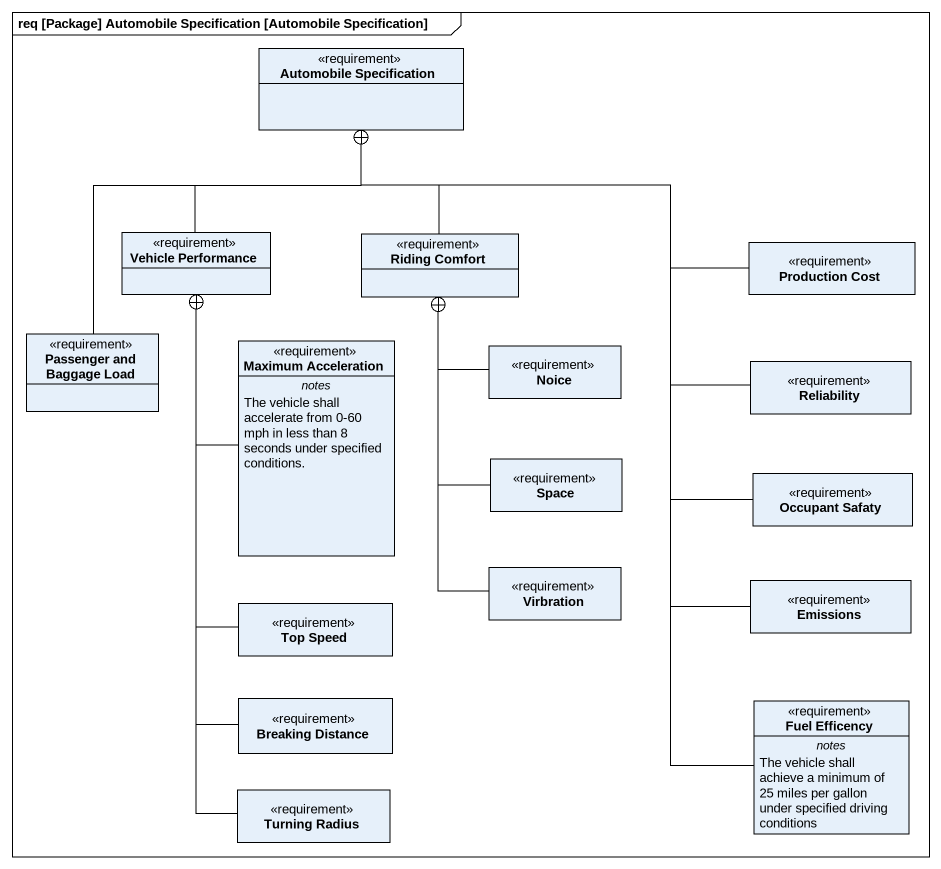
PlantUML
@startuml
mainframe req [Package] Automobile Specification [Automobile Specification]
hide circle
hide empty members
class "Automobile Specification" as Automobile_Specification <<requirement>>
class "Vehicle Performance" as Vehicle_Performance <<requirement>>
class "Riding Comfort" as Riding_Comfort <<requirement>>
class "Production Cost" as Production_Cost <<requirement>>
class "Passenger and Baggage Load" as Passenger_and_Baggage_Load <<requirement>>
class "Maximum Acceleration" as Maximum_Acceleration <<requirement>> {
  -- notes --
  The vehicle shall accelerate from 0-60 mph in less than 8 seconds under specified conditions.
}
class Noice <<requirement>>
class Reliability <<requirement>>
class Space <<requirement>>
class "Occupant Safaty" as Occupant_Safaty <<requirement>>
class Virbration <<requirement>>
class Emissions <<requirement>>
class "Top Speed" as Top_Speed <<requirement>>
class "Breaking Distance" as Breaking_Distance <<requirement>>
class "Fuel Efficency" as Fuel_Efficency <<requirement>> {
  -- notes --
  The vehicle shall achieve a minimum of 25 miles per gallon under specified driving conditions
}
class "Turning Radius" as Turning_Radius <<requirement>>
Vehicle_Performance -up-+ Automobile_Specification
Riding_Comfort -up-+ Automobile_Specification
Production_Cost -left-+ Automobile_Specification
Passenger_and_Baggage_Load -up-+ Automobile_Specification
Maximum_Acceleration -up-+ Vehicle_Performance
Noice -up-+ Riding_Comfort
Reliability -up-+ Automobile_Specification
Space -up-+ Riding_Comfort
Occupant_Safaty -up-+ Automobile_Specification
Virbration -up-+ Riding_Comfort
Emissions -up-+ Automobile_Specification
Top_Speed -up-+ Vehicle_Performance
Breaking_Distance -up-+ Vehicle_Performance
Fuel_Efficency -up-+ Automobile_Specification
Turning_Radius -up-+ Vehicle_Performance
@enduml
